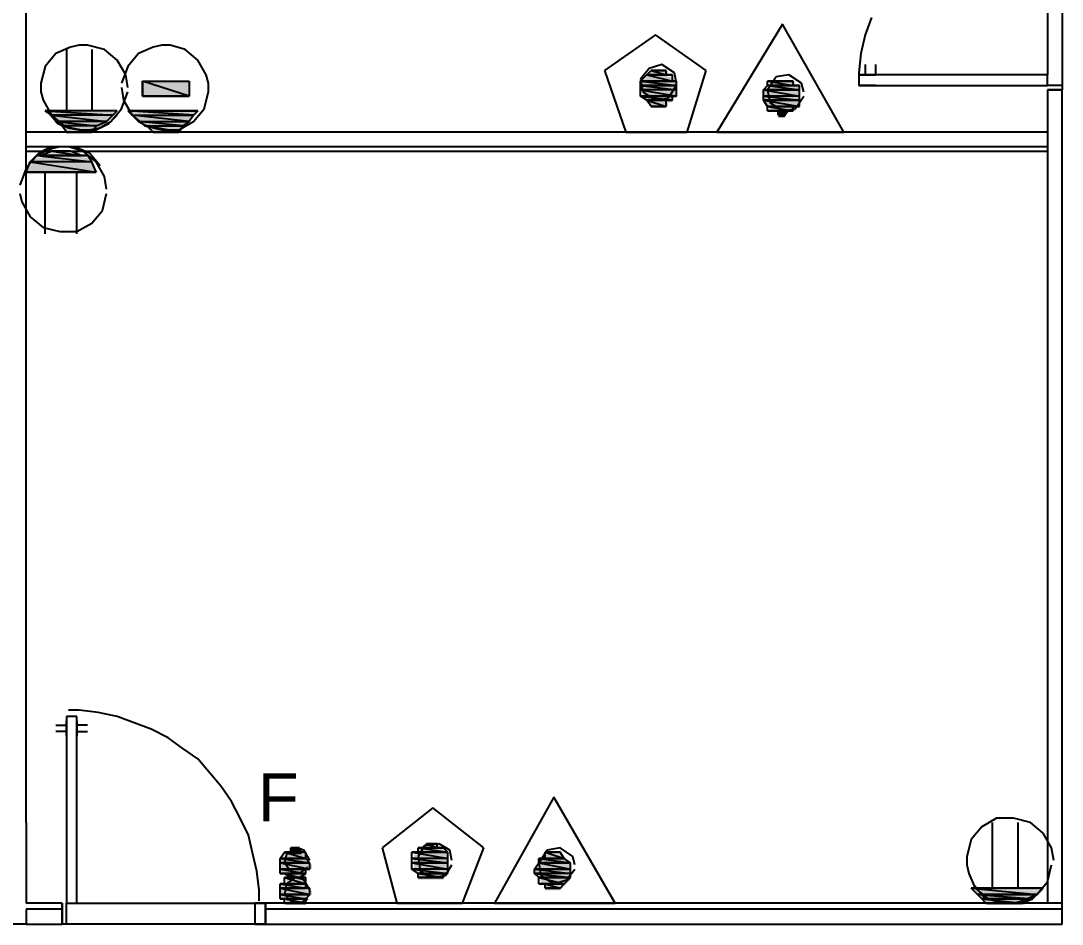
# Model space of a CAD drawing. Header units: millimetres. Extents: x 5 to 415, y 48 to 251.
# Drawn here: x 289.43 to 298.1, y 224.54 to 232.07 of the extents above; entities that cross this region are included whole.
import ezdxf

# ---------------------------------------------------------------- set-up
doc = ezdxf.new("R2010")
doc.units = ezdxf.units.MM
for name, color, linetype in [('H', 7, 'Continuous'), ('P', 7, 'Continuous'), ('T', 7, 'Continuous')]:
    doc.layers.add(name, color=color, linetype=linetype)

msp = doc.modelspace()

# ---------------------------------------------------------------- hatches: boundary and pattern name
at = {"layer": 'H', "linetype": 'Continuous'}
for points in [[(294.64, 231.599), (294.675, 231.652), (294.816, 231.652), (294.816, 231.599), (294.64, 231.599)], [(290.442, 231.44), (290.442, 231.563), (290.83, 231.563), (290.83, 231.44), (290.442, 231.44)], [(294.605, 231.563), (294.64, 231.599), (294.852, 231.599), (294.852, 231.563), (294.605, 231.563)], [(294.605, 231.528), (294.605, 231.563), (294.887, 231.563), (294.887, 231.528), (294.605, 231.528)], [(295.663, 231.528), (295.663, 231.563), (295.875, 231.563), (295.875, 231.528), (295.663, 231.528)], [(294.605, 231.475), (294.605, 231.528), (294.887, 231.528), (294.887, 231.475), (294.605, 231.475)], [(294.605, 231.44), (294.605, 231.475), (294.887, 231.475), (294.887, 231.44), (294.605, 231.44)], [(295.61, 231.475), (295.663, 231.528), (295.91, 231.528), (295.91, 231.475), (295.61, 231.475)], [(295.61, 231.44), (295.61, 231.475), (295.91, 231.475), (295.91, 231.44), (295.61, 231.44)], [(294.64, 231.387), (294.605, 231.44), (294.852, 231.44), (294.852, 231.387), (294.64, 231.387)], [(294.675, 231.352), (294.64, 231.387), (294.816, 231.387), (294.816, 231.352), (294.675, 231.352)], [(295.61, 231.387), (295.61, 231.44), (295.91, 231.44), (295.91, 231.387), (295.61, 231.387)], [(295.663, 231.352), (295.61, 231.387), (295.91, 231.387), (295.91, 231.352), (295.663, 231.352)], [(289.683, 231.263), (289.648, 231.316), (290.23, 231.316), (290.195, 231.263), (289.683, 231.263)], [(290.371, 231.263), (290.318, 231.316), (290.918, 231.316), (290.865, 231.263), (290.371, 231.263)], [(295.663, 231.316), (295.663, 231.352), (295.875, 231.352), (295.875, 231.316), (295.663, 231.316)], [(295.734, 231.263), (295.734, 231.316), (295.822, 231.316), (295.787, 231.263), (295.734, 231.263)], [(289.736, 231.228), (289.683, 231.263), (290.195, 231.263), (290.16, 231.228), (289.736, 231.228)], [(289.772, 231.175), (289.736, 231.228), (290.16, 231.228), (290.072, 231.175), (289.772, 231.175)], [(290.407, 231.228), (290.371, 231.263), (290.865, 231.263), (290.83, 231.228), (290.407, 231.228)], [(290.495, 231.175), (290.407, 231.228), (290.83, 231.228), (290.795, 231.175), (290.495, 231.175)], [(289.807, 231.14), (289.772, 231.175), (290.072, 231.175), (290.019, 231.14), (289.807, 231.14)], [(290.53, 231.14), (290.495, 231.175), (290.795, 231.175), (290.742, 231.14), (290.53, 231.14)], [(289.595, 230.928), (289.683, 230.964), (289.86, 230.964), (289.948, 230.928), (289.595, 230.928)], [(289.472, 230.805), (289.525, 230.893), (290.019, 230.893), (290.072, 230.805), (289.472, 230.805)], [(289.525, 230.893), (289.56, 230.928), (289.983, 230.928), (290.019, 230.893), (289.525, 230.893)], [(291.677, 225.125), (291.677, 225.178), (291.765, 225.178), (291.765, 225.125), (291.677, 225.125)], [(292.735, 225.125), (292.735, 225.178), (292.947, 225.178), (292.982, 225.125), (292.735, 225.125)], [(292.77, 225.178), (292.823, 225.213), (292.911, 225.213), (292.911, 225.178), (292.77, 225.178)], [(291.588, 225.09), (291.641, 225.125), (291.8, 225.125), (291.8, 225.09), (291.588, 225.09)], [(291.588, 225.037), (291.588, 225.09), (291.8, 225.09), (291.853, 225.037), (291.588, 225.037)], [(292.7, 225.09), (292.7, 225.125), (292.982, 225.125), (292.982, 225.09), (292.7, 225.09)], [(292.7, 225.037), (292.7, 225.09), (292.982, 225.09), (292.982, 225.037), (292.7, 225.037)], [(293.758, 225.037), (293.758, 225.09), (293.97, 225.09), (294.005, 225.037), (293.758, 225.037)], [(293.793, 225.09), (293.793, 225.125), (293.917, 225.125), (293.97, 225.09), (293.793, 225.09)], [(291.588, 225.002), (291.588, 225.037), (291.853, 225.037), (291.853, 225.002), (291.588, 225.002)], [(291.588, 224.966), (291.588, 225.002), (291.8, 225.002), (291.8, 224.966), (291.588, 224.966)], [(291.677, 224.913), (291.641, 224.966), (291.8, 224.966), (291.765, 224.913), (291.677, 224.913)], [(292.7, 225.002), (292.7, 225.037), (292.982, 225.037), (292.982, 225.002), (292.7, 225.002)], [(292.735, 224.966), (292.7, 225.002), (292.982, 225.002), (292.982, 224.966), (292.735, 224.966)], [(292.735, 224.913), (292.735, 224.966), (292.947, 224.966), (292.947, 224.913), (292.735, 224.913)], [(293.705, 225.002), (293.758, 225.037), (294.005, 225.037), (294.005, 225.002), (293.705, 225.002)], [(293.705, 224.966), (293.705, 225.002), (294.005, 225.002), (294.005, 224.966), (293.705, 224.966)], [(293.758, 224.913), (293.705, 224.966), (294.005, 224.966), (294.005, 224.913), (293.758, 224.913)], [(291.588, 224.825), (291.588, 224.878), (291.8, 224.878), (291.8, 224.825), (291.588, 224.825)], [(291.641, 224.878), (291.641, 224.913), (291.8, 224.913), (291.8, 224.878), (291.641, 224.878)], [(293.758, 224.878), (293.758, 224.913), (294.005, 224.913), (293.97, 224.878), (293.758, 224.878)], [(293.793, 224.825), (293.793, 224.878), (293.97, 224.878), (293.917, 224.825), (293.793, 224.825)], [(291.588, 224.79), (291.588, 224.825), (291.853, 224.825), (291.853, 224.79), (291.588, 224.79)], [(291.588, 224.755), (291.588, 224.79), (291.853, 224.79), (291.8, 224.755), (291.588, 224.755)], [(297.392, 224.79), (297.356, 224.825), (297.938, 224.825), (297.903, 224.79), (297.392, 224.79)], [(297.427, 224.755), (297.392, 224.79), (297.903, 224.79), (297.85, 224.755), (297.427, 224.755)], [(291.641, 224.702), (291.641, 224.755), (291.8, 224.755), (291.8, 224.702), (291.641, 224.702)], [(297.48, 224.702), (297.427, 224.755), (297.85, 224.755), (297.78, 224.702), (297.48, 224.702)]]:
    msp.add_hatch(color=256, dxfattribs=at).paths.add_polyline_path(points)

# ---------------------------------------------------------------- linework, layer by layer
at = {"layer": 'P'}
for points in [[(289.472, 225.39), (289.472, 236.696)], [(297.974, 233.186), (297.974, 231.616)], [(298.097, 233.186), (298.097, 231.493)], [(296.51, 232.093), (296.457, 231.951)], [(295.769, 232.04), (295.222, 231.14)], [(296.28, 231.14), (295.769, 232.04)], [(294.711, 231.951), (294.287, 231.652)], [(295.134, 231.652), (294.711, 231.951)], [(296.457, 231.951), (296.422, 231.793)], [(289.842, 231.846), (289.719, 231.793)], [(289.842, 231.846), (289.719, 231.793)], [(289.807, 231.828), (289.807, 231.316)], [(289.913, 231.863), (289.842, 231.846)], [(289.913, 231.863), (289.842, 231.846)], [(289.983, 231.863), (289.913, 231.863)], [(289.983, 231.863), (289.913, 231.863)], [(290.124, 231.828), (289.983, 231.863)], [(290.124, 231.828), (289.983, 231.863)], [(290.019, 231.828), (290.019, 231.316)], [(290.23, 231.74), (290.124, 231.828)], [(290.23, 231.74), (290.124, 231.828)], [(290.53, 231.846), (290.407, 231.793)], [(290.601, 231.863), (290.53, 231.846)], [(290.671, 231.863), (290.601, 231.863)], [(290.795, 231.828), (290.671, 231.863)], [(290.901, 231.74), (290.795, 231.828)], [(289.719, 231.793), (289.631, 231.687)], [(289.719, 231.793), (289.631, 231.687)], [(290.301, 231.616), (290.23, 231.74)], [(290.301, 231.616), (290.23, 231.74)], [(290.407, 231.793), (290.318, 231.687)], [(290.971, 231.616), (290.901, 231.74)], [(296.422, 231.793), (296.404, 231.634)], [(289.631, 231.687), (289.595, 231.546)], [(289.631, 231.687), (289.595, 231.546)], [(290.318, 231.687), (290.266, 231.546)], [(294.287, 231.652), (294.464, 231.14)], [(294.658, 231.669), (294.587, 231.581)], [(294.64, 231.616), (294.675, 231.652)], [(294.763, 231.704), (294.658, 231.669)], [(294.711, 231.652), (294.675, 231.652)], [(294.675, 231.652), (294.711, 231.652)], [(294.799, 231.652), (294.675, 231.652)], [(294.675, 231.652), (294.799, 231.652)], [(294.799, 231.652), (294.675, 231.652)], [(294.675, 231.652), (294.763, 231.652)], [(294.799, 231.652), (294.675, 231.652)], [(294.675, 231.652), (294.799, 231.616)], [(294.675, 231.652), (294.799, 231.616)], [(294.869, 231.634), (294.763, 231.704)], [(294.763, 231.652), (294.763, 231.652)], [(294.763, 231.652), (294.763, 231.652)], [(294.763, 231.652), (294.799, 231.652)], [(294.799, 231.616), (294.799, 231.652)], [(294.975, 231.14), (295.134, 231.652)], [(296.457, 231.704), (296.457, 231.616)], [(296.545, 231.616), (296.545, 231.704)], [(290.318, 231.51), (290.301, 231.616)], [(290.318, 231.51), (290.301, 231.616)], [(290.83, 231.44), (290.442, 231.563)], [(290.442, 231.563), (290.442, 231.44)], [(290.83, 231.44), (290.442, 231.563)], [(290.442, 231.563), (290.83, 231.563)], [(290.442, 231.563), (290.83, 231.563)], [(290.442, 231.44), (290.442, 231.563)], [(290.83, 231.563), (290.83, 231.44)], [(290.83, 231.563), (290.83, 231.44)], [(290.989, 231.546), (290.971, 231.616)], [(294.587, 231.563), (294.64, 231.616)], [(294.587, 231.581), (294.605, 231.475)], [(294.852, 231.563), (294.587, 231.563)], [(294.887, 231.563), (294.587, 231.563)], [(294.587, 231.563), (294.887, 231.563)], [(294.887, 231.563), (294.587, 231.563)], [(294.587, 231.563), (294.852, 231.563)], [(294.887, 231.563), (294.587, 231.563)], [(294.587, 231.563), (294.887, 231.528)], [(294.587, 231.563), (294.887, 231.528)], [(294.587, 231.528), (294.587, 231.563)], [(294.799, 231.616), (294.64, 231.616)], [(294.852, 231.616), (294.64, 231.616)], [(294.64, 231.616), (294.852, 231.616)], [(294.852, 231.616), (294.64, 231.616)], [(294.64, 231.616), (294.799, 231.616)], [(294.852, 231.616), (294.64, 231.616)], [(294.64, 231.616), (294.852, 231.563)], [(294.64, 231.616), (294.852, 231.563)], [(294.799, 231.616), (294.852, 231.616)], [(294.852, 231.563), (294.852, 231.616)], [(294.852, 231.563), (294.887, 231.563)], [(294.887, 231.546), (294.869, 231.634)], [(294.887, 231.528), (294.887, 231.563)], [(295.716, 231.599), (295.645, 231.493)], [(295.857, 231.563), (295.645, 231.563)], [(295.645, 231.563), (295.698, 231.563)], [(295.857, 231.563), (295.645, 231.563)], [(295.645, 231.563), (295.857, 231.528)], [(295.645, 231.563), (295.857, 231.528)], [(295.645, 231.528), (295.645, 231.563)], [(295.822, 231.563), (295.698, 231.563)], [(295.698, 231.563), (295.734, 231.563)], [(295.822, 231.563), (295.698, 231.563)], [(295.698, 231.563), (295.857, 231.563)], [(295.698, 231.563), (295.857, 231.563)], [(295.822, 231.616), (295.716, 231.599)], [(295.822, 231.563), (295.734, 231.563)], [(295.734, 231.563), (295.822, 231.563)], [(295.822, 231.563), (295.734, 231.563)], [(295.734, 231.563), (295.769, 231.563)], [(295.822, 231.563), (295.734, 231.563)], [(295.734, 231.563), (295.822, 231.563)], [(295.734, 231.563), (295.822, 231.563)], [(295.769, 231.563), (295.822, 231.563)], [(295.928, 231.546), (295.822, 231.616)], [(295.822, 231.563), (295.822, 231.563)], [(295.857, 231.563), (295.822, 231.563)], [(295.857, 231.528), (295.857, 231.563)], [(296.404, 231.634), (296.404, 231.546)], [(296.404, 231.616), (296.404, 231.528)], [(297.974, 231.616), (296.404, 231.616)], [(296.545, 231.616), (296.404, 231.616)], [(296.404, 231.616), (296.545, 231.616)], [(297.974, 231.616), (296.404, 231.616)], [(296.404, 231.616), (296.404, 231.528)], [(297.974, 231.528), (297.974, 231.616)], [(297.974, 231.528), (297.974, 231.616)], [(289.595, 231.546), (289.595, 231.475)], [(289.595, 231.546), (289.595, 231.475)], [(289.595, 231.475), (289.613, 231.405)], [(289.595, 231.475), (289.613, 231.405)], [(290.266, 231.51), (290.283, 231.405)], [(290.266, 231.334), (290.318, 231.475)], [(290.266, 231.334), (290.318, 231.475)], [(290.953, 231.334), (290.989, 231.475)], [(290.989, 231.475), (290.989, 231.546)], [(294.887, 231.528), (294.587, 231.528)], [(294.887, 231.528), (294.587, 231.528)], [(294.587, 231.528), (294.887, 231.528)], [(294.587, 231.528), (294.887, 231.528)], [(294.887, 231.528), (294.587, 231.528)], [(294.887, 231.528), (294.587, 231.528)], [(294.587, 231.528), (294.887, 231.493)], [(294.587, 231.528), (294.887, 231.493)], [(294.587, 231.493), (294.587, 231.528)], [(294.887, 231.493), (294.587, 231.493)], [(294.887, 231.493), (294.587, 231.493)], [(294.587, 231.493), (294.887, 231.44)], [(294.587, 231.493), (294.887, 231.44)], [(294.587, 231.44), (294.587, 231.493)], [(294.605, 231.475), (294.711, 231.405)], [(294.816, 231.422), (294.887, 231.528)], [(294.887, 231.528), (294.887, 231.528)], [(294.887, 231.528), (294.887, 231.528)], [(294.887, 231.493), (294.887, 231.528)], [(294.887, 231.44), (294.887, 231.493)], [(295.61, 231.493), (295.645, 231.528)], [(295.91, 231.493), (295.61, 231.493)], [(295.91, 231.493), (295.61, 231.493)], [(295.61, 231.493), (295.91, 231.493)], [(295.61, 231.493), (295.91, 231.493)], [(295.91, 231.493), (295.61, 231.493)], [(295.91, 231.493), (295.61, 231.493)], [(295.61, 231.493), (295.91, 231.44)], [(295.61, 231.493), (295.91, 231.44)], [(295.61, 231.44), (295.61, 231.493)], [(295.857, 231.528), (295.645, 231.528)], [(295.91, 231.528), (295.645, 231.528)], [(295.645, 231.528), (295.91, 231.528)], [(295.91, 231.528), (295.645, 231.528)], [(295.645, 231.528), (295.857, 231.528)], [(295.91, 231.528), (295.645, 231.528)], [(295.645, 231.528), (295.91, 231.493)], [(295.645, 231.528), (295.91, 231.493)], [(295.645, 231.493), (295.663, 231.387)], [(295.857, 231.528), (295.91, 231.528)], [(295.91, 231.493), (295.91, 231.528)], [(295.91, 231.493), (295.91, 231.493)], [(295.91, 231.493), (295.91, 231.493)], [(295.91, 231.44), (295.91, 231.493)], [(295.945, 231.475), (295.928, 231.546)], [(296.404, 231.528), (297.974, 231.528)], [(296.545, 231.528), (296.404, 231.528)], [(296.404, 231.528), (296.545, 231.528)], [(296.404, 231.528), (297.974, 231.528)], [(298.097, 231.528), (297.974, 231.528)], [(297.974, 231.493), (297.974, 224.719)], [(297.974, 231.493), (297.974, 224.719)], [(297.974, 231.493), (298.097, 231.493)], [(298.097, 231.493), (297.974, 231.493)], [(298.097, 231.493), (297.974, 231.493)], [(297.974, 231.493), (298.097, 231.493)], [(298.097, 231.493), (297.974, 231.493)], [(297.974, 231.493), (298.097, 231.493)], [(298.097, 231.493), (297.974, 231.493)], [(297.974, 231.493), (298.097, 231.493)], [(297.974, 231.493), (298.097, 231.493)], [(298.097, 224.667), (298.097, 231.493)], [(298.097, 224.719), (298.097, 231.493)], [(289.613, 231.405), (289.683, 231.281)], [(289.613, 231.405), (289.683, 231.281)], [(290.283, 231.405), (290.354, 231.281)], [(290.442, 231.44), (290.83, 231.44)], [(290.83, 231.44), (290.442, 231.44)], [(294.887, 231.44), (294.587, 231.44)], [(294.852, 231.44), (294.587, 231.44)], [(294.587, 231.44), (294.852, 231.44)], [(294.852, 231.44), (294.587, 231.44)], [(294.587, 231.44), (294.887, 231.44)], [(294.852, 231.44), (294.587, 231.44)], [(294.587, 231.44), (294.852, 231.405)], [(294.587, 231.44), (294.852, 231.405)], [(294.64, 231.405), (294.587, 231.44)], [(294.852, 231.405), (294.64, 231.405)], [(294.799, 231.405), (294.64, 231.405)], [(294.64, 231.405), (294.799, 231.405)], [(294.799, 231.405), (294.64, 231.405)], [(294.64, 231.405), (294.852, 231.405)], [(294.799, 231.405), (294.64, 231.405)], [(294.64, 231.405), (294.799, 231.352)], [(294.64, 231.405), (294.799, 231.352)], [(294.675, 231.352), (294.64, 231.405)], [(294.711, 231.405), (294.816, 231.422)], [(294.852, 231.405), (294.799, 231.405)], [(294.799, 231.352), (294.799, 231.405)], [(294.887, 231.44), (294.852, 231.44)], [(294.852, 231.405), (294.852, 231.44)], [(295.91, 231.44), (295.61, 231.44)], [(295.91, 231.44), (295.61, 231.44)], [(295.61, 231.44), (295.91, 231.405)], [(295.61, 231.44), (295.91, 231.405)], [(295.61, 231.405), (295.61, 231.44)], [(295.91, 231.405), (295.61, 231.405)], [(295.91, 231.405), (295.61, 231.405)], [(295.61, 231.405), (295.91, 231.405)], [(295.61, 231.405), (295.91, 231.405)], [(295.91, 231.405), (295.61, 231.405)], [(295.91, 231.405), (295.61, 231.405)], [(295.61, 231.405), (295.91, 231.352)], [(295.61, 231.405), (295.91, 231.352)], [(295.645, 231.352), (295.61, 231.405)], [(295.663, 231.387), (295.769, 231.316)], [(295.875, 231.334), (295.945, 231.44)], [(295.91, 231.405), (295.91, 231.44)], [(295.91, 231.405), (295.91, 231.405)], [(295.91, 231.405), (295.91, 231.405)], [(295.91, 231.352), (295.91, 231.405)], [(290.23, 231.316), (289.631, 231.316)], [(289.631, 231.316), (290.195, 231.281)], [(289.631, 231.316), (290.195, 231.281)], [(289.683, 231.281), (289.631, 231.316)], [(290.23, 231.316), (289.631, 231.316)], [(289.648, 231.316), (289.736, 231.211)], [(290.177, 231.228), (290.266, 231.334)], [(290.177, 231.228), (290.266, 231.334)], [(290.195, 231.281), (290.23, 231.316)], [(290.865, 231.281), (290.318, 231.316)], [(290.318, 231.316), (290.354, 231.281)], [(290.865, 231.281), (290.318, 231.316)], [(290.318, 231.316), (290.901, 231.316)], [(290.901, 231.316), (290.318, 231.316)], [(290.865, 231.228), (290.953, 231.334)], [(290.901, 231.316), (290.865, 231.281)], [(294.799, 231.352), (294.675, 231.352)], [(294.763, 231.352), (294.675, 231.352)], [(294.675, 231.352), (294.763, 231.352)], [(294.763, 231.352), (294.675, 231.352)], [(294.675, 231.352), (294.799, 231.352)], [(294.763, 231.352), (294.675, 231.352)], [(294.675, 231.352), (294.763, 231.352)], [(294.675, 231.352), (294.763, 231.352)], [(294.711, 231.352), (294.675, 231.352)], [(294.763, 231.352), (294.711, 231.352)], [(294.799, 231.352), (294.763, 231.352)], [(294.763, 231.352), (294.763, 231.352)], [(295.91, 231.352), (295.645, 231.352)], [(295.857, 231.352), (295.645, 231.352)], [(295.645, 231.352), (295.857, 231.352)], [(295.857, 231.352), (295.645, 231.352)], [(295.645, 231.352), (295.91, 231.352)], [(295.857, 231.352), (295.645, 231.352)], [(295.645, 231.352), (295.857, 231.316)], [(295.645, 231.352), (295.857, 231.316)], [(295.645, 231.316), (295.645, 231.352)], [(295.857, 231.316), (295.645, 231.316)], [(295.857, 231.316), (295.645, 231.316)], [(295.645, 231.316), (295.822, 231.316)], [(295.645, 231.316), (295.822, 231.316)], [(295.698, 231.316), (295.645, 231.316)], [(295.822, 231.316), (295.698, 231.316)], [(295.822, 231.316), (295.698, 231.316)], [(295.698, 231.316), (295.734, 231.316)], [(295.698, 231.316), (295.822, 231.316)], [(295.822, 231.316), (295.698, 231.316)], [(295.734, 231.316), (295.822, 231.316)], [(295.822, 231.316), (295.734, 231.316)], [(295.734, 231.316), (295.769, 231.281)], [(295.734, 231.316), (295.734, 231.281)], [(295.734, 231.281), (295.734, 231.316)], [(295.769, 231.316), (295.875, 231.334)], [(295.769, 231.281), (295.822, 231.316)], [(295.822, 231.316), (295.857, 231.316)], [(295.822, 231.316), (295.822, 231.316)], [(295.91, 231.352), (295.857, 231.352)], [(295.857, 231.316), (295.857, 231.352)], [(289.683, 231.281), (289.789, 231.193)], [(289.683, 231.281), (289.789, 231.193)], [(290.195, 231.281), (289.683, 231.281)], [(290.195, 231.281), (289.683, 231.281)], [(289.683, 231.281), (290.142, 231.228)], [(289.683, 231.281), (290.142, 231.228)], [(289.719, 231.228), (289.683, 231.281)], [(290.142, 231.228), (289.719, 231.228)], [(290.142, 231.228), (289.719, 231.228)], [(289.719, 231.228), (290.054, 231.193)], [(289.719, 231.228), (290.054, 231.193)], [(289.772, 231.193), (289.719, 231.228)], [(289.736, 231.211), (289.825, 231.175)], [(290.054, 231.158), (290.177, 231.228)], [(290.054, 231.158), (290.177, 231.228)], [(290.054, 231.193), (290.142, 231.228)], [(290.089, 231.175), (290.16, 231.211)], [(290.142, 231.228), (290.195, 231.281)], [(290.16, 231.211), (290.23, 231.281)], [(290.83, 231.228), (290.354, 231.281)], [(290.354, 231.281), (290.407, 231.228)], [(290.83, 231.228), (290.354, 231.281)], [(290.354, 231.281), (290.865, 231.281)], [(290.354, 231.281), (290.865, 231.281)], [(290.354, 231.281), (290.46, 231.193)], [(290.777, 231.193), (290.407, 231.228)], [(290.407, 231.228), (290.477, 231.193)], [(290.777, 231.193), (290.407, 231.228)], [(290.407, 231.228), (290.83, 231.228)], [(290.407, 231.228), (290.83, 231.228)], [(290.742, 231.158), (290.865, 231.228)], [(290.83, 231.228), (290.777, 231.193)], [(290.865, 231.281), (290.83, 231.228)], [(297.974, 231.14), (289.472, 231.14)], [(297.974, 231.14), (289.472, 231.14)], [(290.054, 231.193), (289.772, 231.193)], [(290.054, 231.193), (289.772, 231.193)], [(289.772, 231.193), (290.019, 231.14)], [(289.772, 231.193), (290.019, 231.14)], [(289.807, 231.14), (289.772, 231.193)], [(289.789, 231.193), (289.913, 231.158)], [(289.789, 231.193), (289.913, 231.158)], [(290.019, 231.14), (289.807, 231.14)], [(290.019, 231.14), (289.807, 231.14)], [(289.807, 231.14), (289.93, 231.14)], [(289.807, 231.14), (289.93, 231.14)], [(289.895, 231.14), (289.807, 231.14)], [(289.825, 231.175), (289.913, 231.158)], [(289.93, 231.14), (289.895, 231.14)], [(289.913, 231.158), (289.983, 231.158)], [(289.913, 231.158), (289.983, 231.158)], [(289.913, 231.158), (290.001, 231.158)], [(289.93, 231.14), (290.019, 231.14)], [(289.983, 231.158), (290.054, 231.158)], [(289.983, 231.158), (290.054, 231.158)], [(290.001, 231.158), (290.089, 231.175)], [(290.019, 231.14), (290.054, 231.193)], [(290.46, 231.193), (290.601, 231.158)], [(290.742, 231.14), (290.477, 231.193)], [(290.477, 231.193), (290.53, 231.14)], [(290.742, 231.14), (290.477, 231.193)], [(290.477, 231.193), (290.777, 231.193)], [(290.477, 231.193), (290.777, 231.193)], [(290.618, 231.14), (290.53, 231.14)], [(290.53, 231.14), (290.618, 231.14)], [(290.654, 231.14), (290.53, 231.14)], [(290.53, 231.14), (290.742, 231.14)], [(290.53, 231.14), (290.742, 231.14)], [(290.601, 231.158), (290.671, 231.158)], [(290.742, 231.14), (290.654, 231.14)], [(290.671, 231.158), (290.742, 231.158)], [(290.777, 231.193), (290.742, 231.14)], [(294.464, 231.14), (294.975, 231.14)], [(295.222, 231.14), (296.28, 231.14)], [(297.974, 231.017), (289.472, 231.017)], [(289.472, 230.981), (297.974, 230.981)], [(289.56, 230.946), (289.472, 230.84)], [(289.56, 230.946), (289.472, 230.84)], [(289.578, 230.964), (289.507, 230.893)], [(289.507, 230.893), (289.56, 230.946)], [(289.683, 230.999), (289.56, 230.946)], [(289.683, 230.999), (289.56, 230.946)], [(289.983, 230.946), (289.56, 230.946)], [(289.56, 230.946), (289.595, 230.946)], [(289.983, 230.946), (289.56, 230.946)], [(289.56, 230.946), (290.019, 230.893)], [(289.56, 230.946), (290.019, 230.893)], [(289.648, 230.999), (289.578, 230.964)], [(289.595, 230.946), (289.683, 230.981)], [(289.93, 230.946), (289.595, 230.946)], [(289.93, 230.946), (289.595, 230.946)], [(289.595, 230.946), (289.983, 230.946)], [(289.595, 230.946), (289.983, 230.946)], [(289.736, 231.017), (289.648, 230.999)], [(289.754, 231.017), (289.683, 230.999)], [(289.754, 231.017), (289.683, 230.999)], [(289.842, 230.981), (289.683, 230.981)], [(289.683, 230.981), (289.719, 230.981)], [(289.842, 230.981), (289.683, 230.981)], [(289.683, 230.981), (289.93, 230.946)], [(289.683, 230.981), (289.93, 230.946)], [(289.807, 230.981), (289.719, 230.981)], [(289.719, 230.981), (289.842, 230.981)], [(289.719, 230.981), (289.842, 230.981)], [(289.825, 231.017), (289.736, 231.017)], [(289.825, 231.017), (289.754, 231.017)], [(289.825, 231.017), (289.754, 231.017)], [(289.842, 230.981), (289.807, 230.981)], [(289.948, 230.981), (289.825, 231.017)], [(289.948, 230.981), (289.825, 231.017)], [(289.913, 230.999), (289.825, 231.017)], [(289.93, 230.946), (289.842, 230.981)], [(290.001, 230.964), (289.913, 230.999)], [(289.983, 230.946), (289.93, 230.946)], [(290.054, 230.893), (289.948, 230.981)], [(290.054, 230.893), (289.948, 230.981)], [(290.019, 230.893), (289.983, 230.946)], [(290.089, 230.858), (290.001, 230.964)], [(289.472, 230.805), (289.507, 230.893)], [(290.019, 230.893), (289.507, 230.893)], [(290.019, 230.893), (289.507, 230.893)], [(289.507, 230.893), (290.054, 230.805)], [(289.507, 230.893), (290.054, 230.805)], [(290.054, 230.805), (290.019, 230.893)], [(290.124, 230.77), (290.054, 230.893)], [(290.124, 230.77), (290.054, 230.893)], [(289.472, 230.84), (289.419, 230.699)], [(289.472, 230.84), (289.419, 230.699)], [(290.054, 230.805), (289.472, 230.805)], [(289.472, 230.805), (290.054, 230.805)], [(289.631, 230.293), (289.631, 230.805)], [(289.895, 230.293), (289.895, 230.805)], [(290.142, 230.664), (290.124, 230.77)], [(290.142, 230.664), (290.124, 230.77)], [(289.419, 230.628), (289.437, 230.558)], [(289.419, 230.628), (289.437, 230.558)], [(290.107, 230.487), (290.142, 230.628)], [(290.107, 230.487), (290.142, 230.628)], [(289.437, 230.558), (289.507, 230.434)], [(289.437, 230.558), (289.507, 230.434)], [(289.507, 230.434), (289.613, 230.346)], [(289.507, 230.434), (289.613, 230.346)], [(290.019, 230.382), (290.107, 230.487)], [(290.019, 230.382), (290.107, 230.487)], [(289.613, 230.346), (289.754, 230.311)], [(289.613, 230.346), (289.754, 230.311)], [(289.895, 230.311), (290.019, 230.382)], [(289.895, 230.311), (290.019, 230.382)], [(289.754, 230.311), (289.825, 230.311)], [(289.754, 230.311), (289.825, 230.311)], [(289.825, 230.311), (289.895, 230.311)], [(289.825, 230.311), (289.895, 230.311)], [(289.895, 226.272), (289.807, 226.272)], [(289.807, 226.272), (289.807, 224.719)], [(289.895, 226.272), (289.807, 226.272)], [(289.807, 226.272), (289.807, 224.719)], [(289.913, 226.325), (289.825, 226.325)], [(289.895, 224.719), (289.895, 226.272)], [(289.895, 224.719), (289.895, 226.272)], [(290.072, 226.307), (289.913, 226.325)], [(290.23, 226.272), (290.072, 226.307)], [(290.371, 226.219), (290.23, 226.272)], [(289.719, 226.201), (289.807, 226.201)], [(289.807, 226.113), (289.807, 226.236)], [(289.807, 226.236), (289.807, 226.113)], [(289.895, 226.113), (289.895, 226.236)], [(289.895, 226.236), (289.895, 226.113)], [(289.983, 226.201), (289.895, 226.201)], [(290.513, 226.166), (290.371, 226.219)], [(289.807, 226.148), (289.719, 226.148)], [(289.895, 226.148), (289.983, 226.148)], [(290.654, 226.095), (290.513, 226.166)], [(290.777, 226.007), (290.654, 226.095)], [(290.901, 225.919), (290.777, 226.007)], [(291.006, 225.795), (290.901, 225.919)], [(291.095, 225.69), (291.006, 225.795)], [(291.183, 225.566), (291.095, 225.69)], [(293.864, 225.601), (293.37, 224.719)], [(294.375, 224.719), (293.864, 225.601)], [(291.253, 225.425), (291.183, 225.566)], [(292.858, 225.513), (292.435, 225.178)], [(293.282, 225.178), (292.858, 225.513)], [(291.324, 225.284), (291.253, 225.425)], [(297.55, 225.425), (297.427, 225.354)], [(297.55, 225.425), (297.427, 225.354)], [(297.621, 225.425), (297.55, 225.425)], [(297.621, 225.425), (297.55, 225.425)], [(297.692, 225.425), (297.621, 225.425)], [(297.692, 225.425), (297.621, 225.425)], [(297.833, 225.39), (297.692, 225.425)], [(297.833, 225.39), (297.692, 225.425)], [(289.472, 225.39), (289.472, 224.719)], [(297.427, 225.354), (297.339, 225.249)], [(297.427, 225.354), (297.339, 225.249)], [(297.515, 225.39), (297.515, 224.843)], [(297.727, 225.39), (297.727, 224.843)], [(297.938, 225.302), (297.833, 225.39)], [(297.938, 225.302), (297.833, 225.39)], [(291.359, 225.125), (291.324, 225.284)], [(297.339, 225.249), (297.303, 225.108)], [(297.339, 225.249), (297.303, 225.108)], [(298.009, 225.178), (297.938, 225.302)], [(298.009, 225.178), (297.938, 225.302)], [(291.588, 225.09), (291.624, 225.143)], [(291.8, 225.143), (291.624, 225.143)], [(291.624, 225.143), (291.677, 225.143)], [(291.8, 225.143), (291.624, 225.143)], [(291.624, 225.143), (291.8, 225.143)], [(291.624, 225.143), (291.8, 225.143)], [(291.8, 225.143), (291.624, 225.143)], [(291.8, 225.143), (291.624, 225.143)], [(291.624, 225.143), (291.8, 225.09)], [(291.624, 225.143), (291.8, 225.09)], [(291.712, 225.178), (291.641, 225.125)], [(291.712, 225.178), (291.677, 225.178)], [(291.677, 225.178), (291.712, 225.178)], [(291.747, 225.178), (291.677, 225.178)], [(291.677, 225.178), (291.747, 225.143)], [(291.677, 225.178), (291.747, 225.143)], [(291.677, 225.143), (291.677, 225.178)], [(291.747, 225.143), (291.677, 225.143)], [(291.747, 225.143), (291.677, 225.143)], [(291.677, 225.143), (291.8, 225.143)], [(291.677, 225.143), (291.8, 225.143)], [(291.783, 225.16), (291.712, 225.178)], [(291.747, 225.178), (291.747, 225.178)], [(291.747, 225.178), (291.747, 225.178)], [(291.747, 225.143), (291.747, 225.178)], [(291.8, 225.143), (291.747, 225.143)], [(291.835, 225.072), (291.783, 225.16)], [(291.8, 225.143), (291.8, 225.143)], [(291.8, 225.143), (291.8, 225.143)], [(291.8, 225.09), (291.8, 225.143)], [(292.435, 225.178), (292.559, 224.719)], [(292.735, 225.143), (292.682, 225.143)], [(292.682, 225.143), (292.982, 225.143)], [(292.982, 225.143), (292.682, 225.143)], [(292.682, 225.143), (292.982, 225.09)], [(292.682, 225.143), (292.982, 225.09)], [(292.682, 225.09), (292.682, 225.143)], [(292.788, 225.196), (292.735, 225.108)], [(292.947, 225.178), (292.735, 225.178)], [(292.735, 225.178), (292.77, 225.178)], [(292.947, 225.178), (292.735, 225.178)], [(292.735, 225.178), (292.947, 225.178)], [(292.735, 225.178), (292.947, 225.178)], [(292.947, 225.178), (292.735, 225.178)], [(292.947, 225.178), (292.735, 225.178)], [(292.735, 225.178), (292.982, 225.143)], [(292.735, 225.178), (292.982, 225.143)], [(292.735, 225.143), (292.735, 225.178)], [(292.982, 225.143), (292.735, 225.143)], [(292.982, 225.143), (292.735, 225.143)], [(292.735, 225.143), (292.982, 225.143)], [(292.982, 225.143), (292.735, 225.143)], [(292.77, 225.178), (292.806, 225.213)], [(292.894, 225.178), (292.77, 225.178)], [(292.894, 225.178), (292.77, 225.178)], [(292.77, 225.178), (292.947, 225.178)], [(292.77, 225.178), (292.947, 225.178)], [(292.911, 225.213), (292.788, 225.196)], [(292.894, 225.213), (292.806, 225.213)], [(292.806, 225.213), (292.894, 225.213)], [(292.894, 225.213), (292.806, 225.213)], [(292.806, 225.213), (292.858, 225.213)], [(292.894, 225.213), (292.806, 225.213)], [(292.806, 225.213), (292.894, 225.178)], [(292.806, 225.213), (292.894, 225.178)], [(292.858, 225.213), (292.894, 225.213)], [(292.894, 225.178), (292.894, 225.213)], [(292.947, 225.178), (292.894, 225.178)], [(293, 225.16), (292.911, 225.213)], [(292.947, 225.178), (292.947, 225.178)], [(292.947, 225.178), (292.947, 225.178)], [(292.982, 225.143), (292.947, 225.178)], [(292.982, 225.143), (292.982, 225.143)], [(292.982, 225.09), (292.982, 225.143)], [(293.017, 225.072), (293, 225.16)], [(293.105, 224.719), (293.282, 225.178)], [(293.811, 225.16), (293.74, 225.055)], [(293.829, 225.143), (293.793, 225.143)], [(293.793, 225.143), (293.917, 225.143)], [(293.917, 225.143), (293.793, 225.143)], [(293.793, 225.143), (293.952, 225.09)], [(293.793, 225.143), (293.952, 225.09)], [(293.793, 225.09), (293.793, 225.143)], [(293.917, 225.178), (293.811, 225.16)], [(293.864, 225.143), (293.829, 225.143)], [(293.829, 225.143), (293.864, 225.143)], [(293.917, 225.143), (293.829, 225.143)], [(293.829, 225.143), (293.917, 225.143)], [(293.917, 225.143), (293.829, 225.143)], [(294.023, 225.108), (293.917, 225.178)], [(293.917, 225.143), (293.917, 225.143)], [(293.917, 225.143), (293.917, 225.143)], [(293.917, 225.143), (293.917, 225.143)], [(293.952, 225.09), (293.917, 225.143)], [(298.027, 225.072), (298.009, 225.178)], [(298.027, 225.072), (298.009, 225.178)], [(291.394, 224.984), (291.359, 225.125)], [(291.8, 225.09), (291.588, 225.09)], [(291.8, 225.09), (291.588, 225.09)], [(291.588, 225.09), (291.8, 225.09)], [(291.588, 225.09), (291.8, 225.09)], [(291.8, 225.09), (291.588, 225.09)], [(291.8, 225.09), (291.588, 225.09)], [(291.588, 225.09), (291.835, 225.055)], [(291.588, 225.09), (291.835, 225.055)], [(291.588, 225.055), (291.588, 225.09)], [(291.835, 225.055), (291.588, 225.055)], [(291.835, 225.055), (291.588, 225.055)], [(291.588, 225.055), (291.835, 225.055)], [(291.588, 225.055), (291.835, 225.055)], [(291.835, 225.055), (291.588, 225.055)], [(291.835, 225.055), (291.588, 225.055)], [(291.588, 225.055), (291.835, 225.002)], [(291.588, 225.055), (291.835, 225.002)], [(291.588, 225.002), (291.588, 225.055)], [(291.641, 225.125), (291.624, 225.055)], [(291.624, 225.055), (291.677, 224.984)], [(291.8, 225.09), (291.8, 225.09)], [(291.8, 225.09), (291.8, 225.09)], [(291.835, 225.055), (291.8, 225.09)], [(291.835, 225.055), (291.835, 225.055)], [(291.835, 225.055), (291.835, 225.055)], [(291.835, 225.002), (291.835, 225.055)], [(292.982, 225.09), (292.682, 225.09)], [(292.982, 225.09), (292.682, 225.09)], [(292.682, 225.09), (292.982, 225.055)], [(292.682, 225.09), (292.982, 225.055)], [(292.682, 225.055), (292.682, 225.09)], [(292.982, 225.055), (292.682, 225.055)], [(292.982, 225.055), (292.682, 225.055)], [(292.682, 225.055), (292.982, 225.055)], [(292.682, 225.055), (292.982, 225.055)], [(292.982, 225.055), (292.682, 225.055)], [(292.982, 225.055), (292.682, 225.055)], [(292.682, 225.055), (292.982, 225.002)], [(292.682, 225.055), (292.982, 225.002)], [(292.682, 225.002), (292.682, 225.055)], [(292.735, 225.108), (292.753, 224.984)], [(292.982, 225.055), (292.982, 225.09)], [(292.982, 225.055), (292.982, 225.055)], [(292.982, 225.055), (292.982, 225.055)], [(292.982, 225.002), (292.982, 225.055)], [(293.705, 225.002), (293.74, 225.055)], [(293.793, 225.09), (293.74, 225.09)], [(293.74, 225.09), (293.952, 225.09)], [(293.952, 225.09), (293.74, 225.09)], [(293.74, 225.09), (294.005, 225.055)], [(293.74, 225.09), (294.005, 225.055)], [(293.74, 225.055), (293.74, 225.09)], [(293.74, 225.055), (293.758, 224.949)], [(294.005, 225.055), (293.74, 225.055)], [(294.005, 225.055), (293.74, 225.055)], [(293.74, 225.055), (294.005, 225.055)], [(293.74, 225.055), (294.005, 225.055)], [(294.005, 225.055), (293.74, 225.055)], [(294.005, 225.055), (293.74, 225.055)], [(293.74, 225.055), (294.005, 225.002)], [(293.74, 225.055), (294.005, 225.002)], [(293.952, 225.09), (293.793, 225.09)], [(293.952, 225.09), (293.793, 225.09)], [(293.793, 225.09), (293.952, 225.09)], [(293.952, 225.09), (293.793, 225.09)], [(293.952, 225.09), (293.952, 225.09)], [(294.005, 225.055), (293.952, 225.09)], [(294.005, 225.055), (294.005, 225.055)], [(294.005, 225.055), (294.005, 225.055)], [(294.005, 225.002), (294.005, 225.055)], [(294.04, 225.037), (294.023, 225.108)], [(297.303, 225.108), (297.303, 225.037)], [(297.303, 225.108), (297.303, 225.037)], [(291.412, 224.825), (291.394, 224.984)], [(291.835, 225.002), (291.588, 225.002)], [(291.8, 225.002), (291.588, 225.002)], [(291.588, 225.002), (291.8, 225.002)], [(291.8, 225.002), (291.588, 225.002)], [(291.588, 225.002), (291.835, 225.002)], [(291.8, 225.002), (291.588, 225.002)], [(291.588, 225.002), (291.8, 224.966)], [(291.588, 225.002), (291.8, 224.966)], [(291.588, 224.966), (291.588, 225.002)], [(291.8, 224.966), (291.588, 224.966)], [(291.8, 224.966), (291.588, 224.966)], [(291.588, 224.966), (291.624, 224.966)], [(291.588, 224.966), (291.8, 224.966)], [(291.8, 224.966), (291.588, 224.966)], [(291.624, 224.966), (291.8, 224.966)], [(291.8, 224.966), (291.624, 224.966)], [(291.624, 224.966), (291.8, 224.966)], [(291.8, 224.966), (291.624, 224.966)], [(291.624, 224.966), (291.8, 224.966)], [(291.8, 224.966), (291.624, 224.966)], [(291.624, 224.966), (291.747, 224.931)], [(291.624, 224.966), (291.747, 224.931)], [(291.677, 224.931), (291.624, 224.966)], [(291.677, 224.984), (291.747, 224.966)], [(291.747, 224.966), (291.818, 225.019)], [(291.747, 224.931), (291.8, 224.966)], [(291.835, 225.002), (291.8, 225.002)], [(291.8, 224.966), (291.8, 225.002)], [(291.8, 224.966), (291.8, 224.966)], [(291.8, 224.966), (291.8, 224.966)], [(292.982, 225.002), (292.682, 225.002)], [(292.982, 225.002), (292.682, 225.002)], [(292.682, 225.002), (292.982, 224.966)], [(292.682, 225.002), (292.982, 224.966)], [(292.735, 224.966), (292.682, 225.002)], [(292.982, 224.966), (292.735, 224.966)], [(292.947, 224.966), (292.735, 224.966)], [(292.735, 224.966), (292.947, 224.966)], [(292.947, 224.966), (292.735, 224.966)], [(292.735, 224.966), (292.982, 224.966)], [(292.947, 224.966), (292.735, 224.966)], [(292.735, 224.966), (292.947, 224.931)], [(292.735, 224.966), (292.947, 224.931)], [(292.735, 224.931), (292.735, 224.966)], [(292.753, 224.984), (292.841, 224.931)], [(292.982, 224.966), (292.947, 224.966)], [(292.947, 224.931), (292.947, 224.966)], [(292.964, 224.949), (293.017, 225.037)], [(292.982, 224.966), (292.982, 225.002)], [(294.005, 225.002), (293.705, 225.002)], [(294.005, 225.002), (293.705, 225.002)], [(293.705, 225.002), (294.005, 225.002)], [(293.705, 225.002), (294.005, 225.002)], [(294.005, 225.002), (293.705, 225.002)], [(294.005, 225.002), (293.705, 225.002)], [(293.705, 225.002), (294.005, 224.966)], [(293.705, 225.002), (294.005, 224.966)], [(293.705, 224.966), (293.705, 225.002)], [(294.005, 224.966), (293.705, 224.966)], [(294.005, 224.966), (293.705, 224.966)], [(293.705, 224.966), (294.005, 224.931)], [(293.705, 224.966), (294.005, 224.931)], [(293.74, 224.931), (293.705, 224.966)], [(293.97, 224.913), (294.04, 225.002)], [(294.005, 225.002), (294.005, 225.002)], [(294.005, 225.002), (294.005, 225.002)], [(294.005, 224.966), (294.005, 225.002)], [(294.005, 224.931), (294.005, 224.966)], [(297.303, 225.037), (297.321, 224.966)], [(297.303, 225.037), (297.321, 224.966)], [(297.321, 224.966), (297.374, 224.843)], [(297.321, 224.966), (297.374, 224.843)], [(297.974, 224.896), (298.009, 225.037)], [(297.974, 224.896), (298.009, 225.037)], [(291.624, 224.878), (291.588, 224.878)], [(291.588, 224.878), (291.8, 224.878)], [(291.8, 224.878), (291.588, 224.878)], [(291.588, 224.878), (291.8, 224.843)], [(291.588, 224.878), (291.8, 224.843)], [(291.588, 224.843), (291.588, 224.878)], [(291.8, 224.931), (291.624, 224.931)], [(291.624, 224.931), (291.677, 224.931)], [(291.8, 224.931), (291.624, 224.931)], [(291.624, 224.931), (291.8, 224.878)], [(291.624, 224.931), (291.8, 224.878)], [(291.624, 224.878), (291.624, 224.931)], [(291.641, 224.878), (291.624, 224.79)], [(291.8, 224.878), (291.624, 224.878)], [(291.8, 224.878), (291.624, 224.878)], [(291.624, 224.878), (291.8, 224.878)], [(291.8, 224.878), (291.624, 224.878)], [(291.712, 224.931), (291.641, 224.878)], [(291.712, 224.931), (291.677, 224.931)], [(291.677, 224.931), (291.712, 224.931)], [(291.747, 224.931), (291.677, 224.931)], [(291.677, 224.931), (291.747, 224.931)], [(291.677, 224.931), (291.747, 224.931)], [(291.747, 224.931), (291.677, 224.931)], [(291.747, 224.931), (291.677, 224.931)], [(291.677, 224.931), (291.8, 224.931)], [(291.677, 224.931), (291.8, 224.931)], [(291.747, 224.931), (291.677, 224.931)], [(291.747, 224.931), (291.677, 224.931)], [(291.677, 224.931), (291.747, 224.931)], [(291.677, 224.931), (291.747, 224.931)], [(291.747, 224.931), (291.677, 224.931)], [(291.712, 224.931), (291.677, 224.931)], [(291.677, 224.931), (291.712, 224.931)], [(291.783, 224.913), (291.712, 224.931)], [(291.712, 224.931), (291.747, 224.931)], [(291.747, 224.931), (291.712, 224.931)], [(291.747, 224.931), (291.747, 224.931)], [(291.747, 224.931), (291.747, 224.931)], [(291.747, 224.931), (291.747, 224.931)], [(291.747, 224.931), (291.747, 224.931)], [(291.8, 224.931), (291.747, 224.931)], [(291.747, 224.931), (291.747, 224.931)], [(291.747, 224.931), (291.747, 224.931)], [(291.835, 224.825), (291.783, 224.913)], [(291.8, 224.878), (291.8, 224.931)], [(291.8, 224.878), (291.8, 224.878)], [(291.8, 224.843), (291.8, 224.878)], [(292.947, 224.931), (292.735, 224.931)], [(292.947, 224.931), (292.735, 224.931)], [(292.735, 224.931), (292.894, 224.931)], [(292.735, 224.931), (292.894, 224.931)], [(292.77, 224.931), (292.735, 224.931)], [(292.894, 224.931), (292.77, 224.931)], [(292.894, 224.931), (292.77, 224.931)], [(292.77, 224.931), (292.806, 224.931)], [(292.77, 224.931), (292.894, 224.931)], [(292.894, 224.931), (292.77, 224.931)], [(292.806, 224.931), (292.894, 224.931)], [(292.858, 224.931), (292.806, 224.931)], [(292.806, 224.931), (292.858, 224.931)], [(292.841, 224.931), (292.964, 224.949)], [(292.858, 224.931), (292.894, 224.931)], [(292.894, 224.931), (292.858, 224.931)], [(292.894, 224.931), (292.947, 224.931)], [(292.894, 224.931), (292.894, 224.931)], [(294.005, 224.931), (293.74, 224.931)], [(294.005, 224.931), (293.74, 224.931)], [(293.74, 224.931), (294.005, 224.931)], [(293.74, 224.931), (294.005, 224.931)], [(294.005, 224.931), (293.74, 224.931)], [(294.005, 224.931), (293.74, 224.931)], [(293.74, 224.931), (293.952, 224.878)], [(293.74, 224.931), (293.952, 224.878)], [(293.74, 224.878), (293.74, 224.931)], [(293.952, 224.878), (293.74, 224.878)], [(293.952, 224.878), (293.74, 224.878)], [(293.74, 224.878), (293.793, 224.878)], [(293.74, 224.878), (293.952, 224.878)], [(293.952, 224.878), (293.74, 224.878)], [(293.758, 224.949), (293.864, 224.878)], [(293.793, 224.878), (293.952, 224.878)], [(293.952, 224.878), (293.793, 224.878)], [(293.793, 224.878), (293.917, 224.843)], [(293.793, 224.878), (293.917, 224.843)], [(293.793, 224.843), (293.793, 224.878)], [(293.864, 224.878), (293.97, 224.913)], [(293.917, 224.843), (293.952, 224.878)], [(293.952, 224.878), (294.005, 224.931)], [(293.952, 224.878), (293.952, 224.878)], [(294.005, 224.931), (294.005, 224.931)], [(294.005, 224.931), (294.005, 224.931)], [(297.356, 224.878), (297.445, 224.772)], [(297.886, 224.79), (297.974, 224.896)], [(297.886, 224.79), (297.974, 224.896)], [(291.412, 224.737), (291.412, 224.825)], [(291.8, 224.843), (291.588, 224.843)], [(291.835, 224.843), (291.588, 224.843)], [(291.588, 224.843), (291.835, 224.843)], [(291.835, 224.843), (291.588, 224.843)], [(291.588, 224.843), (291.8, 224.843)], [(291.835, 224.843), (291.588, 224.843)], [(291.588, 224.843), (291.835, 224.79)], [(291.588, 224.843), (291.835, 224.79)], [(291.588, 224.79), (291.588, 224.843)], [(291.835, 224.79), (291.588, 224.79)], [(291.835, 224.79), (291.588, 224.79)], [(291.588, 224.79), (291.835, 224.79)], [(291.588, 224.79), (291.835, 224.79)], [(291.835, 224.79), (291.588, 224.79)], [(291.835, 224.79), (291.588, 224.79)], [(291.588, 224.79), (291.8, 224.755)], [(291.588, 224.79), (291.8, 224.755)], [(291.588, 224.755), (291.588, 224.79)], [(291.624, 224.79), (291.677, 224.737)], [(291.8, 224.843), (291.835, 224.843)], [(291.8, 224.755), (291.835, 224.79)], [(291.835, 224.79), (291.835, 224.843)], [(291.835, 224.79), (291.835, 224.79)], [(291.835, 224.79), (291.835, 224.79)], [(293.917, 224.843), (293.793, 224.843)], [(293.917, 224.843), (293.793, 224.843)], [(293.793, 224.843), (293.829, 224.843)], [(293.793, 224.843), (293.917, 224.843)], [(293.917, 224.843), (293.793, 224.843)], [(293.829, 224.843), (293.917, 224.843)], [(293.864, 224.843), (293.829, 224.843)], [(293.829, 224.843), (293.864, 224.843)], [(293.864, 224.843), (293.917, 224.843)], [(293.917, 224.843), (293.864, 224.843)], [(293.917, 224.843), (293.917, 224.843)], [(297.938, 224.843), (297.339, 224.843)], [(297.339, 224.843), (297.339, 224.843)], [(297.339, 224.843), (297.938, 224.843)], [(297.938, 224.843), (297.339, 224.843)], [(297.339, 224.843), (297.886, 224.79)], [(297.339, 224.843), (297.886, 224.79)], [(297.392, 224.79), (297.339, 224.843)], [(297.938, 224.843), (297.339, 224.843)], [(297.374, 224.843), (297.48, 224.755)], [(297.374, 224.843), (297.48, 224.755)], [(297.886, 224.79), (297.392, 224.79)], [(297.886, 224.79), (297.392, 224.79)], [(297.392, 224.79), (297.886, 224.79)], [(297.392, 224.79), (297.886, 224.79)], [(297.886, 224.79), (297.392, 224.79)], [(297.886, 224.79), (297.392, 224.79)], [(297.392, 224.79), (297.85, 224.755)], [(297.392, 224.79), (297.85, 224.755)], [(297.427, 224.755), (297.392, 224.79)], [(297.762, 224.737), (297.886, 224.79)], [(297.762, 224.737), (297.886, 224.79)], [(297.85, 224.755), (297.886, 224.79)], [(297.868, 224.772), (297.938, 224.843)], [(297.886, 224.79), (297.938, 224.843)], [(297.886, 224.79), (297.886, 224.79)], [(297.886, 224.79), (297.886, 224.79)], [(289.772, 224.719), (289.472, 224.719)], [(289.772, 224.719), (289.772, 224.543)], [(289.772, 224.543), (289.772, 224.719)], [(289.807, 224.543), (289.807, 224.719)], [(289.807, 224.719), (289.895, 224.719)], [(289.807, 224.719), (289.895, 224.719)], [(289.895, 224.719), (291.465, 224.719)], [(291.377, 224.719), (291.377, 224.543)], [(291.465, 224.719), (291.377, 224.719)], [(298.097, 224.719), (291.465, 224.719)], [(291.465, 224.543), (291.465, 224.719)], [(291.465, 224.719), (291.465, 224.543)], [(291.8, 224.755), (291.588, 224.755)], [(291.8, 224.755), (291.588, 224.755)], [(291.588, 224.755), (291.8, 224.755)], [(291.588, 224.755), (291.8, 224.755)], [(291.8, 224.755), (291.588, 224.755)], [(291.8, 224.755), (291.588, 224.755)], [(291.588, 224.755), (291.8, 224.755)], [(291.588, 224.755), (291.8, 224.755)], [(291.624, 224.755), (291.588, 224.755)], [(291.8, 224.755), (291.624, 224.755)], [(291.8, 224.755), (291.624, 224.755)], [(291.624, 224.755), (291.8, 224.719)], [(291.624, 224.755), (291.8, 224.719)], [(291.624, 224.719), (291.624, 224.755)], [(291.8, 224.719), (291.624, 224.719)], [(291.8, 224.719), (291.624, 224.719)], [(291.624, 224.719), (291.747, 224.719)], [(291.624, 224.719), (291.747, 224.719)], [(291.677, 224.719), (291.624, 224.719)], [(291.677, 224.737), (291.747, 224.719)], [(291.747, 224.719), (291.677, 224.719)], [(291.747, 224.719), (291.677, 224.719)], [(291.677, 224.719), (291.747, 224.719)], [(291.677, 224.719), (291.747, 224.719)], [(291.747, 224.719), (291.677, 224.719)], [(291.712, 224.719), (291.677, 224.719)], [(291.677, 224.719), (291.712, 224.719)], [(291.712, 224.719), (291.747, 224.719)], [(291.747, 224.719), (291.712, 224.719)], [(291.747, 224.719), (291.818, 224.755)], [(291.747, 224.719), (291.8, 224.719)], [(291.747, 224.719), (291.747, 224.719)], [(291.747, 224.719), (291.747, 224.719)], [(291.8, 224.755), (291.8, 224.755)], [(291.8, 224.755), (291.8, 224.755)], [(291.8, 224.755), (291.8, 224.755)], [(291.8, 224.719), (291.8, 224.755)], [(292.559, 224.719), (293.105, 224.719)], [(293.37, 224.719), (294.375, 224.719)], [(297.85, 224.755), (297.427, 224.755)], [(297.85, 224.755), (297.427, 224.755)], [(297.427, 224.755), (297.85, 224.755)], [(297.427, 224.755), (297.85, 224.755)], [(297.85, 224.755), (297.427, 224.755)], [(297.85, 224.755), (297.427, 224.755)], [(297.427, 224.755), (297.762, 224.719)], [(297.427, 224.755), (297.762, 224.719)], [(297.462, 224.719), (297.427, 224.755)], [(297.445, 224.772), (297.533, 224.737)], [(297.762, 224.719), (297.462, 224.719)], [(297.762, 224.719), (297.462, 224.719)], [(297.462, 224.719), (297.762, 224.719)], [(297.462, 224.719), (297.762, 224.719)], [(297.762, 224.719), (297.462, 224.719)], [(297.762, 224.719), (297.462, 224.719)], [(297.462, 224.719), (297.727, 224.719)], [(297.462, 224.719), (297.727, 224.719)], [(297.515, 224.719), (297.462, 224.719)], [(297.48, 224.755), (297.621, 224.719)], [(297.48, 224.755), (297.621, 224.719)], [(297.727, 224.719), (297.515, 224.719)], [(297.727, 224.719), (297.515, 224.719)], [(297.515, 224.719), (297.727, 224.719)], [(297.515, 224.719), (297.727, 224.719)], [(297.727, 224.719), (297.515, 224.719)], [(297.639, 224.719), (297.515, 224.719)], [(297.515, 224.719), (297.639, 224.719)], [(297.515, 224.719), (297.727, 224.719)], [(297.639, 224.719), (297.515, 224.719)], [(297.533, 224.737), (297.621, 224.719)], [(297.639, 224.719), (297.603, 224.719)], [(297.603, 224.719), (297.639, 224.719)], [(297.621, 224.719), (297.692, 224.719)], [(297.621, 224.719), (297.692, 224.719)], [(297.621, 224.719), (297.709, 224.719)], [(297.727, 224.719), (297.639, 224.719)], [(297.692, 224.719), (297.762, 224.737)], [(297.692, 224.719), (297.762, 224.737)], [(297.709, 224.719), (297.797, 224.737)], [(297.727, 224.719), (297.762, 224.719)], [(297.727, 224.719), (297.727, 224.719)], [(297.727, 224.719), (297.727, 224.719)], [(297.762, 224.719), (297.85, 224.755)], [(297.762, 224.719), (297.762, 224.719)], [(297.762, 224.719), (297.762, 224.719)], [(297.797, 224.737), (297.868, 224.772)], [(297.85, 224.755), (297.85, 224.755)], [(297.85, 224.755), (297.85, 224.755)], [(289.472, 224.667), (289.472, 224.543)], [(289.772, 224.667), (289.472, 224.667)], [(289.772, 224.667), (289.772, 224.578)], [(289.772, 224.578), (289.772, 224.667)], [(289.772, 224.578), (289.772, 224.667)], [(289.772, 224.667), (289.772, 224.578)], [(289.772, 224.578), (289.772, 224.667)], [(289.772, 224.667), (289.772, 224.578)], [(289.772, 224.667), (289.772, 224.578)], [(298.097, 224.667), (291.465, 224.667)], [(291.465, 224.578), (291.465, 224.667)], [(291.465, 224.667), (291.465, 224.578)], [(291.465, 224.578), (291.465, 224.667)], [(291.465, 224.667), (291.465, 224.578)], [(291.465, 224.578), (291.465, 224.667)], [(291.465, 224.578), (291.465, 224.667)], [(291.465, 224.578), (291.465, 224.667)], [(298.097, 224.543), (298.097, 224.667)], [(289.472, 224.543), (288.625, 224.543)], [(289.472, 224.543), (289.772, 224.543)], [(289.472, 224.543), (289.772, 224.543)], [(291.465, 224.543), (289.772, 224.543)], [(291.377, 224.543), (291.465, 224.543)], [(291.465, 224.543), (298.097, 224.543)], [(291.465, 224.543), (298.097, 224.543)]]:
    msp.add_lwpolyline(points, dxfattribs=at)

# ---------------------------------------------------------------- texts
at = {"layer": 'T', "insert": (291.4, 225.4), "char_height": 0.4, "attachment_point": 7}
msp.add_mtext('{\\fArial|b0|i0|c0|p18;F}', dxfattribs=at)

doc.saveas('drawing.dxf')
